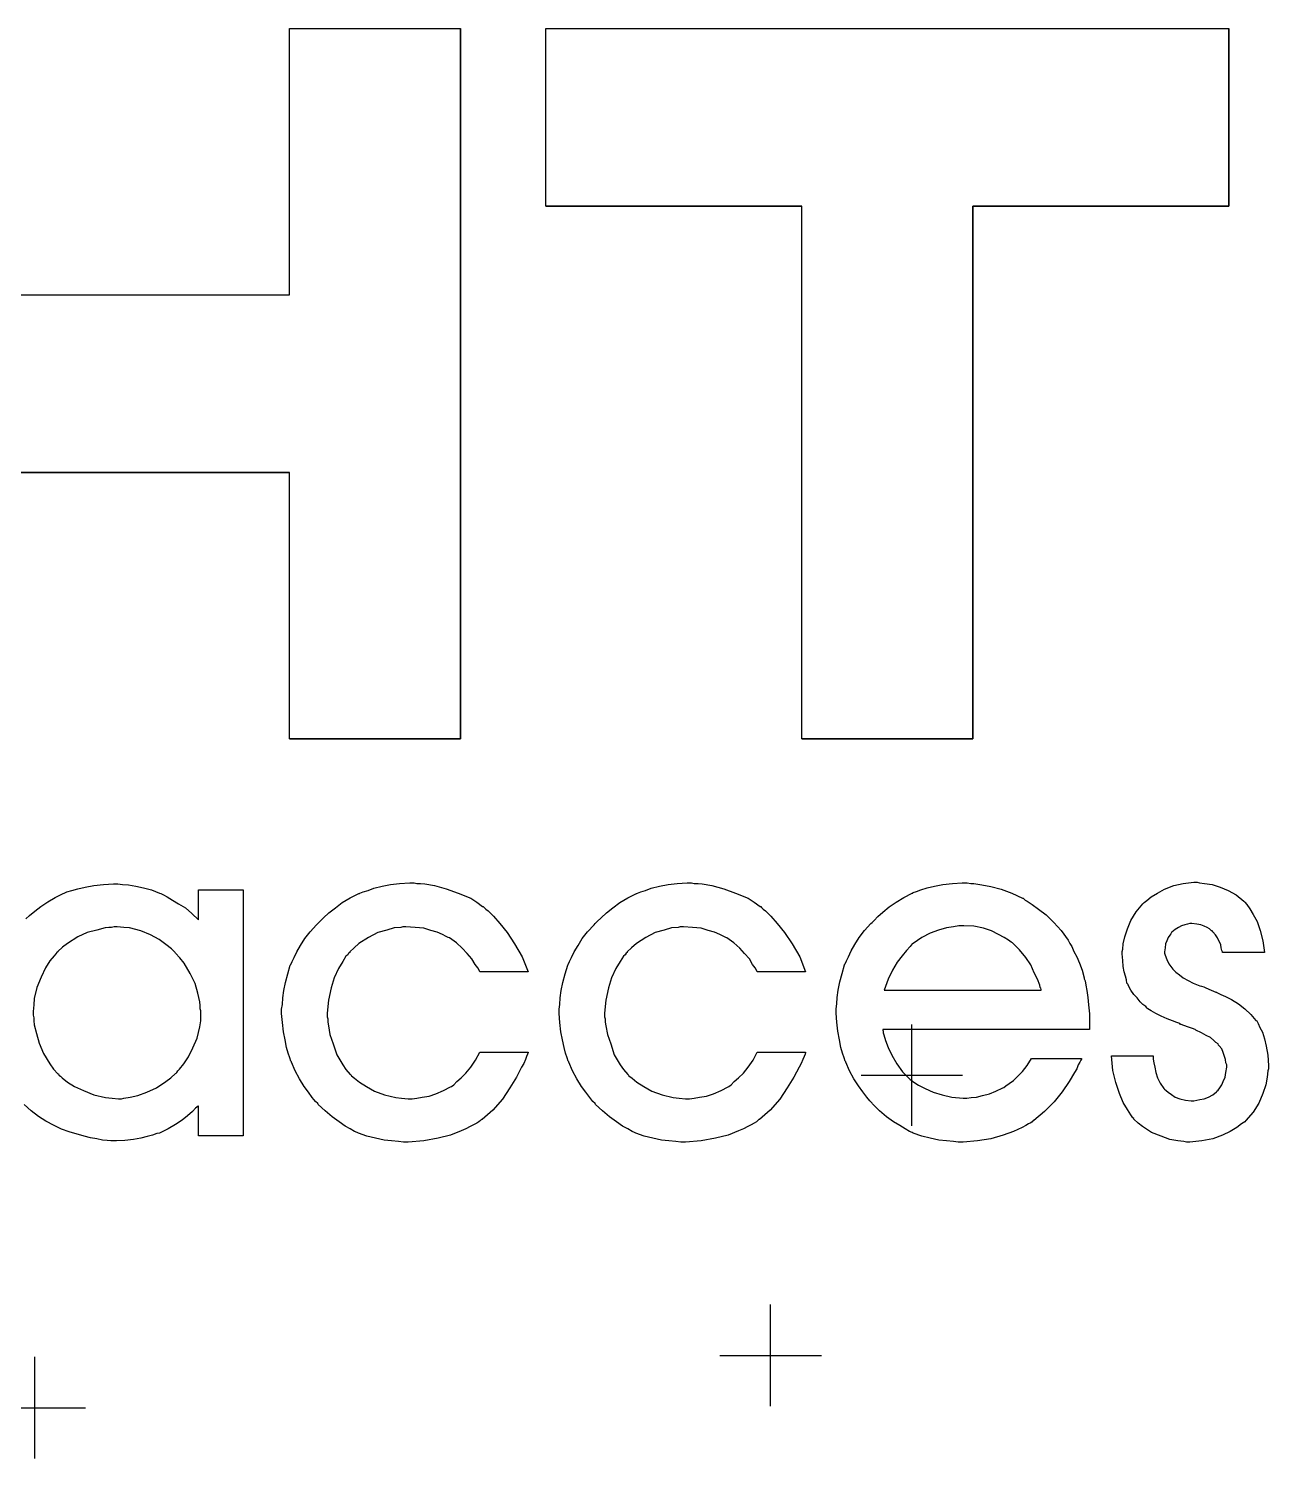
# Model space of a CAD drawing. Extents: x -69.4 to 29.6, y -21.9 to 37.7.
# Drawn here: x -50.26 to -44.76, y 15.57 to 21.91 of the extents above; entities that cross this region are included whole.
import ezdxf

# ---------------------------------------------------------------- set-up
doc = ezdxf.new("R2010")
doc.units = 0
doc.layers.add('gg1', color=1, linetype='CONTINUOUS')
doc.layers.add('gto', color=5, linetype='CONTINUOUS')

msp = doc.modelspace()

# ---------------------------------------------------------------- linework, layer by layer
at = {"layer": 'gg1', "color": 1}
for points in [[(-46.339093, 17.042034), (-46.339093, 17.492035)], [(-46.564093, 17.267035), (-46.114092, 17.267035)], [(-46.965094, 15.799032), (-46.965094, 16.249032)], [(-50.2271, 15.567031), (-50.2271, 16.017032)], [(-47.190094, 16.024032), (-46.740093, 16.024032)], [(-50.452101, 15.792032), (-50.0021, 15.792032)]]:
    msp.add_lwpolyline(points, dxfattribs=at)
at = {"layer": 'gto', "color": 5}
for points in [[(-48.340097, 20.727041), (-48.340097, 19.93904), (-48.340097, 18.758038), (-49.098098, 18.758038), (-49.098098, 19.93904), (-50.990102, 19.93904), (-50.990102, 18.758038), (-51.748103, 18.758038), (-51.748103, 19.93904), (-51.748103, 20.727041), (-51.748103, 21.908044), (-50.990102, 21.908044), (-50.990102, 20.727041), (-49.098098, 20.727041), (-49.098098, 21.908044), (-48.340097, 21.908044), (-48.340097, 20.727041)], [(-49.098098, 20.727041), (-49.098098, 21.908044)], [(-49.098098, 18.758038), (-48.340097, 18.758038), (-48.340097, 21.908044)], [(-49.098098, 21.908044), (-48.340097, 21.908044)], [(-49.098098, 20.727041), (-49.098098, 21.908044)], [(-48.340097, 20.727041), (-48.340097, 21.908044)], [(-44.93309, 21.121042), (-46.069092, 21.121042), (-46.069092, 18.758038), (-46.826094, 18.758038), (-46.826094, 21.121042), (-47.962096, 21.121042), (-47.962096, 21.908044), (-44.93309, 21.908044), (-44.93309, 21.121042)], [(-47.962096, 21.121042), (-47.962096, 21.908044)], [(-47.962096, 21.908044), (-44.93309, 21.908044)], [(-47.962096, 21.121042), (-47.962096, 21.908044)], [(-46.826094, 18.758038), (-46.069092, 18.758038), (-46.069092, 21.121042), (-44.93309, 21.121042), (-44.93309, 21.908044)], [(-44.93309, 21.121042), (-44.93309, 21.908044)], [(-47.962096, 21.121042), (-46.826094, 21.121042)], [(-46.826094, 18.758038), (-46.826094, 21.121042)], [(-46.826094, 18.758038), (-46.826094, 21.121042)], [(-46.069092, 18.758038), (-46.069092, 21.121042)], [(-50.990102, 20.727041), (-49.098098, 20.727041)], [(-48.340097, 19.93904), (-48.340097, 20.727041)], [(-51.748103, 18.758038), (-50.990102, 18.758038), (-50.990102, 19.93904), (-49.098098, 19.93904)], [(-49.098098, 18.758038), (-49.098098, 19.93904)], [(-49.098098, 18.758038), (-49.098098, 19.93904)], [(-48.340097, 18.758038), (-48.340097, 19.93904)], [(-49.8381, 18.112036), (-49.8121, 18.110036), (-49.7791, 18.105036), (-49.745099, 18.098036), (-49.710099, 18.088036), (-49.674099, 18.074036), (-49.669099, 18.072036), (-49.657099, 18.067036), (-49.641099, 18.058036), (-49.617099, 18.043036), (-49.591099, 18.027036), (-49.560099, 18.008036), (-49.532099, 17.984036), (-49.501099, 17.956036), (-49.501099, 18.088036), (-49.304099, 18.088036), (-49.304099, 16.998034), (-49.501099, 16.998034), (-49.501099, 17.131034), (-49.503099, 17.129034), (-49.515099, 17.120034), (-49.529099, 17.105034), (-49.551099, 17.086034), (-49.574099, 17.067034), (-49.603099, 17.048034), (-49.636099, 17.029034), (-49.669099, 17.013034), (-49.674099, 17.010034), (-49.686099, 17.008034), (-49.705099, 17.001034), (-49.729099, 16.994034), (-49.7571, 16.987034), (-49.7901, 16.982034), (-49.8281, 16.977034), (-49.8661, 16.975034), (-49.8901, 16.975034), (-49.9071, 16.977034), (-49.9281, 16.979034), (-49.9521, 16.984034), (-49.9801, 16.989034), (-50.0091, 16.996034), (-50.0751, 17.015034), (-50.1091, 17.027034), (-50.1421, 17.044034), (-50.1781, 17.063034), (-50.2111, 17.084034), (-50.2441, 17.108034), (-50.275101, 17.136034)], [(-50.268101, 17.960036), (-50.251101, 17.975036), (-50.2271, 17.994036), (-50.2011, 18.015036), (-50.1701, 18.036036), (-50.1371, 18.055036), (-50.1021, 18.072036), (-50.0971, 18.074036), (-50.0851, 18.079036), (-50.0641, 18.086036), (-50.0371, 18.093036), (-50.0041, 18.100036), (-49.9661, 18.108036), (-49.9231, 18.112036), (-49.8781, 18.115036), (-49.8591, 18.115036), (-49.8381, 18.112036)], [(-48.534097, 18.117036), (-48.517097, 18.117036), (-48.498097, 18.115036), (-48.456097, 18.108036), (-48.403097, 18.093036), (-48.351097, 18.074036), (-48.294097, 18.051036), (-48.268097, 18.034036), (-48.242096, 18.015036), (-48.240096, 18.015036), (-48.235096, 18.010036), (-48.228096, 18.003036), (-48.218096, 17.996036), (-48.194096, 17.972036), (-48.166096, 17.939036), (-48.133096, 17.899036), (-48.100096, 17.849036), (-48.066096, 17.792036), (-48.040096, 17.725035), (-48.254097, 17.725035), (-48.256097, 17.730035), (-48.263097, 17.742035), (-48.275097, 17.758036), (-48.290097, 17.782036), (-48.311097, 17.806036), (-48.332097, 17.830036), (-48.358097, 17.853036), (-48.389097, 17.875036), (-48.394097, 17.877036), (-48.403097, 17.882036), (-48.420097, 17.891036), (-48.444097, 17.901036), (-48.472097, 17.908036), (-48.503097, 17.918036), (-48.541097, 17.922036), (-48.582097, 17.925036), (-48.596097, 17.925036), (-48.605097, 17.922036), (-48.634097, 17.920036), (-48.667097, 17.910036), (-48.707097, 17.899036), (-48.748097, 17.877036), (-48.791098, 17.851036), (-48.812098, 17.832036), (-48.831098, 17.813036), (-48.831098, 17.811036), (-48.836098, 17.808036), (-48.840098, 17.801036), (-48.848098, 17.794036), (-48.862098, 17.770036), (-48.881098, 17.739035), (-48.900098, 17.699035), (-48.914098, 17.654035), (-48.926098, 17.599035), (-48.931098, 17.542035), (-48.931098, 17.540035), (-48.931098, 17.535035), (-48.931098, 17.526035), (-48.928098, 17.516035), (-48.928098, 17.502035), (-48.926098, 17.485035), (-48.919098, 17.447035), (-48.905098, 17.405035), (-48.888098, 17.357035), (-48.862098, 17.312035), (-48.848098, 17.291035), (-48.829098, 17.269035), (-48.826098, 17.269035), (-48.824098, 17.264035), (-48.810098, 17.253035), (-48.788098, 17.236034), (-48.757098, 17.217034), (-48.722097, 17.196034), (-48.677097, 17.179034), (-48.627097, 17.167034), (-48.601097, 17.165034), (-48.572097, 17.162034), (-48.555097, 17.162034), (-48.534097, 17.165034), (-48.510097, 17.169034), (-48.479097, 17.174034), (-48.449097, 17.184034), (-48.415097, 17.198034), (-48.384097, 17.215034), (-48.380097, 17.217034), (-48.370097, 17.224034), (-48.356097, 17.238034), (-48.337097, 17.255035), (-48.316097, 17.276035), (-48.294097, 17.302035), (-48.273097, 17.333035), (-48.254097, 17.369035), (-48.040096, 17.369035), (-48.040096, 17.367035), (-48.043096, 17.359035), (-48.047096, 17.350035), (-48.052096, 17.336035), (-48.059096, 17.319035), (-48.069096, 17.302035), (-48.092096, 17.257035), (-48.121096, 17.210034), (-48.154096, 17.160034), (-48.197096, 17.112034), (-48.244096, 17.070034), (-48.247096, 17.070034), (-48.251097, 17.065034), (-48.259097, 17.060034), (-48.268097, 17.053034), (-48.282097, 17.046034), (-48.297097, 17.039034), (-48.316097, 17.029034), (-48.337097, 17.020034), (-48.384097, 17.001034), (-48.439097, 16.987034), (-48.503097, 16.975034), (-48.572097, 16.970034), (-48.593097, 16.970034), (-48.615097, 16.972034), (-48.646097, 16.975034), (-48.679097, 16.979034), (-48.717097, 16.987034), (-48.755098, 16.996034), (-48.793098, 17.010034), (-48.798098, 17.013034), (-48.810098, 17.017034), (-48.829098, 17.029034), (-48.852098, 17.041034), (-48.878098, 17.060034), (-48.909098, 17.082034), (-48.940098, 17.108034), (-48.971098, 17.136034), (-48.973098, 17.141034), (-48.983098, 17.150034), (-48.997098, 17.167034), (-49.014098, 17.191034), (-49.033098, 17.217034), (-49.054098, 17.250035), (-49.073098, 17.286035), (-49.090098, 17.324035), (-49.090098, 17.326035), (-49.092098, 17.329035), (-49.097098, 17.343035), (-49.104098, 17.364035), (-49.111098, 17.390035), (-49.118098, 17.424035), (-49.125098, 17.459035), (-49.130098, 17.500035), (-49.133098, 17.540035), (-49.133098, 17.542035), (-49.133098, 17.545035), (-49.133098, 17.559035), (-49.130098, 17.580035), (-49.128098, 17.609035), (-49.123098, 17.642035), (-49.116098, 17.678035), (-49.106098, 17.716035), (-49.095098, 17.754036), (-49.092098, 17.758036), (-49.087098, 17.770036), (-49.078098, 17.789036), (-49.066098, 17.813036), (-49.049098, 17.842036), (-49.030098, 17.872036), (-49.007098, 17.903036), (-48.978098, 17.934036), (-48.973098, 17.939036), (-48.964098, 17.948036), (-48.947098, 17.965036), (-48.924098, 17.986036), (-48.895098, 18.008036), (-48.864098, 18.032036), (-48.829098, 18.053036), (-48.791098, 18.072036), (-48.788098, 18.072036), (-48.786098, 18.074036), (-48.772098, 18.079036), (-48.750098, 18.086036), (-48.724097, 18.096036), (-48.688097, 18.105036), (-48.650097, 18.112036), (-48.610097, 18.117036), (-48.565097, 18.119036), (-48.546097, 18.119036), (-48.534097, 18.117036)], [(-47.304095, 18.117036), (-47.287095, 18.117036), (-47.268095, 18.115036), (-47.226094, 18.108036), (-47.173094, 18.093036), (-47.121094, 18.074036), (-47.064094, 18.051036), (-47.038094, 18.034036), (-47.012094, 18.015036), (-47.009094, 18.015036), (-47.005094, 18.010036), (-46.998094, 18.003036), (-46.988094, 17.996036), (-46.964094, 17.972036), (-46.936094, 17.939036), (-46.903094, 17.899036), (-46.869094, 17.849036), (-46.836094, 17.792036), (-46.810094, 17.725035), (-47.024094, 17.725035), (-47.026094, 17.730035), (-47.033094, 17.742035), (-47.045094, 17.758036), (-47.059094, 17.782036), (-47.081094, 17.806036), (-47.102094, 17.830036), (-47.128094, 17.853036), (-47.159094, 17.875036), (-47.164094, 17.877036), (-47.173094, 17.882036), (-47.190094, 17.891036), (-47.214094, 17.901036), (-47.242094, 17.908036), (-47.273095, 17.918036), (-47.311095, 17.922036), (-47.351095, 17.925036), (-47.366095, 17.925036), (-47.375095, 17.922036), (-47.404095, 17.920036), (-47.437095, 17.910036), (-47.477095, 17.899036), (-47.518095, 17.877036), (-47.560095, 17.851036), (-47.582095, 17.832036), (-47.601095, 17.813036), (-47.601095, 17.811036), (-47.606095, 17.808036), (-47.610095, 17.801036), (-47.617095, 17.794036), (-47.632095, 17.770036), (-47.651095, 17.739035), (-47.670095, 17.699035), (-47.684095, 17.654035), (-47.696095, 17.599035), (-47.701095, 17.542035), (-47.701095, 17.540035), (-47.701095, 17.535035), (-47.701095, 17.526035), (-47.698095, 17.516035), (-47.698095, 17.502035), (-47.696095, 17.485035), (-47.689095, 17.447035), (-47.674095, 17.405035), (-47.658095, 17.357035), (-47.632095, 17.312035), (-47.617095, 17.291035), (-47.598095, 17.269035), (-47.596095, 17.269035), (-47.594095, 17.264035), (-47.579095, 17.253035), (-47.558095, 17.236034), (-47.527095, 17.217034), (-47.492095, 17.196034), (-47.446095, 17.179034), (-47.397095, 17.167034), (-47.370095, 17.165034), (-47.342095, 17.162034), (-47.325095, 17.162034), (-47.304095, 17.165034), (-47.280095, 17.169034), (-47.249094, 17.174034), (-47.218094, 17.184034), (-47.185094, 17.198034), (-47.154094, 17.215034), (-47.150094, 17.217034), (-47.140094, 17.224034), (-47.126094, 17.238034), (-47.107094, 17.255035), (-47.085094, 17.276035), (-47.064094, 17.302035), (-47.043094, 17.333035), (-47.024094, 17.369035), (-46.810094, 17.369035), (-46.810094, 17.367035), (-46.812094, 17.359035), (-46.817094, 17.350035), (-46.822094, 17.336035), (-46.829094, 17.319035), (-46.838094, 17.302035), (-46.862094, 17.257035), (-46.891094, 17.210034), (-46.924094, 17.160034), (-46.967094, 17.112034), (-47.014094, 17.070034), (-47.017094, 17.070034), (-47.021094, 17.065034), (-47.028094, 17.060034), (-47.038094, 17.053034), (-47.052094, 17.046034), (-47.066094, 17.039034), (-47.085094, 17.029034), (-47.107094, 17.020034), (-47.154094, 17.001034), (-47.209094, 16.987034), (-47.273095, 16.975034), (-47.342095, 16.970034), (-47.363095, 16.970034), (-47.385095, 16.972034), (-47.416095, 16.975034), (-47.449095, 16.979034), (-47.487095, 16.987034), (-47.525095, 16.996034), (-47.563095, 17.010034), (-47.568095, 17.013034), (-47.579095, 17.017034), (-47.598095, 17.029034), (-47.622095, 17.041034), (-47.648095, 17.060034), (-47.679095, 17.082034), (-47.710095, 17.108034), (-47.741095, 17.136034), (-47.743095, 17.141034), (-47.753096, 17.150034), (-47.767096, 17.167034), (-47.784096, 17.191034), (-47.803096, 17.217034), (-47.824096, 17.250035), (-47.843096, 17.286035), (-47.860096, 17.324035), (-47.860096, 17.326035), (-47.862096, 17.329035), (-47.867096, 17.343035), (-47.874096, 17.364035), (-47.881096, 17.390035), (-47.888096, 17.424035), (-47.895096, 17.459035), (-47.900096, 17.500035), (-47.902096, 17.540035), (-47.902096, 17.542035), (-47.902096, 17.545035), (-47.902096, 17.559035), (-47.900096, 17.580035), (-47.898096, 17.609035), (-47.893096, 17.642035), (-47.886096, 17.678035), (-47.876096, 17.716035), (-47.864096, 17.754036), (-47.862096, 17.758036), (-47.857096, 17.770036), (-47.848096, 17.789036), (-47.836096, 17.813036), (-47.819096, 17.842036), (-47.800096, 17.872036), (-47.777096, 17.903036), (-47.748095, 17.934036), (-47.743095, 17.939036), (-47.734095, 17.948036), (-47.717095, 17.965036), (-47.693095, 17.986036), (-47.665095, 18.008036), (-47.634095, 18.032036), (-47.598095, 18.053036), (-47.560095, 18.072036), (-47.558095, 18.072036), (-47.556095, 18.074036), (-47.541095, 18.079036), (-47.520095, 18.086036), (-47.494095, 18.096036), (-47.458095, 18.105036), (-47.420095, 18.112036), (-47.380095, 18.117036), (-47.335095, 18.119036), (-47.316095, 18.119036), (-47.304095, 18.117036)], [(-46.078092, 18.117036), (-46.064092, 18.117036), (-46.029092, 18.110036), (-45.988092, 18.103036), (-45.943092, 18.091036), (-45.896092, 18.074036), (-45.848092, 18.051036), (-45.846092, 18.051036), (-45.843092, 18.048036), (-45.836092, 18.043036), (-45.827092, 18.039036), (-45.805092, 18.024036), (-45.777092, 18.003036), (-45.744091, 17.977036), (-45.710091, 17.944036), (-45.677091, 17.908036), (-45.646091, 17.865036), (-45.644091, 17.863036), (-45.639091, 17.851036), (-45.630091, 17.837036), (-45.620091, 17.815036), (-45.608091, 17.792036), (-45.596091, 17.763036), (-45.584091, 17.732035), (-45.575091, 17.699035), (-45.575091, 17.694035), (-45.570091, 17.685035), (-45.568091, 17.666035), (-45.563091, 17.642035), (-45.558091, 17.611035), (-45.556091, 17.578035), (-45.551091, 17.538035), (-45.551091, 17.497035), (-45.551091, 17.469035), (-46.468093, 17.469035), (-46.468093, 17.466035), (-46.466093, 17.462035), (-46.466093, 17.454035), (-46.463093, 17.445035), (-46.456093, 17.421035), (-46.444093, 17.390035), (-46.428093, 17.355035), (-46.406093, 17.317035), (-46.380093, 17.281035), (-46.347093, 17.248034), (-46.342093, 17.245034), (-46.330093, 17.236034), (-46.309093, 17.222034), (-46.280093, 17.207034), (-46.245092, 17.191034), (-46.204092, 17.179034), (-46.162092, 17.169034), (-46.112092, 17.165034), (-46.095092, 17.165034), (-46.076092, 17.167034), (-46.052092, 17.169034), (-46.026092, 17.177034), (-45.995092, 17.184034), (-45.967092, 17.196034), (-45.936092, 17.210034), (-45.931092, 17.212034), (-45.922092, 17.219034), (-45.907092, 17.229034), (-45.888092, 17.243034), (-45.869092, 17.262035), (-45.848092, 17.283035), (-45.827092, 17.310035), (-45.808092, 17.340035), (-45.587091, 17.340035), (-45.587091, 17.338035), (-45.589091, 17.333035), (-45.594091, 17.324035), (-45.601091, 17.312035), (-45.608091, 17.295035), (-45.618091, 17.279035), (-45.641091, 17.238034), (-45.672091, 17.193034), (-45.708091, 17.148034), (-45.751092, 17.105034), (-45.798092, 17.065034), (-45.801092, 17.065034), (-45.805092, 17.060034), (-45.812092, 17.055034), (-45.822092, 17.051034), (-45.834092, 17.044034), (-45.850092, 17.034034), (-45.888092, 17.017034), (-45.934092, 17.001034), (-45.988092, 16.984034), (-46.048092, 16.975034), (-46.112092, 16.970034), (-46.133092, 16.970034), (-46.154092, 16.972034), (-46.185092, 16.975034), (-46.219092, 16.979034), (-46.257093, 16.987034), (-46.295093, 16.996034), (-46.333093, 17.010034), (-46.337093, 17.013034), (-46.349093, 17.017034), (-46.368093, 17.029034), (-46.392093, 17.044034), (-46.420093, 17.060034), (-46.451093, 17.082034), (-46.482093, 17.108034), (-46.513093, 17.139034), (-46.515093, 17.143034), (-46.525093, 17.153034), (-46.539093, 17.169034), (-46.556093, 17.193034), (-46.575093, 17.219034), (-46.596093, 17.250035), (-46.615093, 17.286035), (-46.632093, 17.324035), (-46.632093, 17.326035), (-46.634093, 17.329035), (-46.639093, 17.343035), (-46.646093, 17.364035), (-46.653093, 17.390035), (-46.660093, 17.424035), (-46.667093, 17.462035), (-46.672093, 17.502035), (-46.675093, 17.542035), (-46.675093, 17.545035), (-46.675093, 17.547035), (-46.675093, 17.561035), (-46.672093, 17.583035), (-46.670093, 17.611035), (-46.665093, 17.644035), (-46.658093, 17.680035), (-46.648093, 17.718035), (-46.637093, 17.756036), (-46.637093, 17.758036), (-46.634093, 17.761036), (-46.629093, 17.773036), (-46.620093, 17.792036), (-46.608093, 17.818036), (-46.591093, 17.846036), (-46.572093, 17.877036), (-46.549093, 17.908036), (-46.520093, 17.939036), (-46.515093, 17.944036), (-46.506093, 17.953036), (-46.489093, 17.970036), (-46.468093, 17.989036), (-46.439093, 18.013036), (-46.409093, 18.034036), (-46.375093, 18.055036), (-46.337093, 18.074036), (-46.335093, 18.074036), (-46.333093, 18.077036), (-46.318093, 18.081036), (-46.299093, 18.088036), (-46.271093, 18.098036), (-46.238092, 18.105036), (-46.202092, 18.112036), (-46.159092, 18.117036), (-46.116092, 18.119036), (-46.093092, 18.119036), (-46.078092, 18.117036)], [(-45.06409, 18.119036), (-45.04109, 18.117036), (-45.00709, 18.112036), (-44.97209, 18.100036), (-44.93609, 18.086036), (-44.90109, 18.067036), (-44.86709, 18.039036), (-44.86309, 18.034036), (-44.85309, 18.024036), (-44.84109, 18.005036), (-44.82509, 17.979036), (-44.80809, 17.948036), (-44.79409, 17.908036), (-44.78209, 17.863036), (-44.77509, 17.811036), (-44.96209, 17.811036), (-44.96209, 17.813036), (-44.96509, 17.820036), (-44.96709, 17.832036), (-44.96909, 17.844036), (-44.98409, 17.875036), (-44.99309, 17.889036), (-45.00509, 17.903036), (-45.00709, 17.906036), (-45.01209, 17.908036), (-45.01909, 17.915036), (-45.02909, 17.922036), (-45.04309, 17.927036), (-45.05709, 17.934036), (-45.07609, 17.937036), (-45.09809, 17.939036), (-45.10709, 17.939036), (-45.11709, 17.937036), (-45.12909, 17.934036), (-45.14309, 17.929036), (-45.15709, 17.922036), (-45.17109, 17.913036), (-45.18609, 17.901036), (-45.18809, 17.899036), (-45.19009, 17.894036), (-45.19509, 17.887036), (-45.20209, 17.877036), (-45.20909, 17.863036), (-45.21409, 17.849036), (-45.21609, 17.832036), (-45.21909, 17.813036), (-45.21909, 17.808036), (-45.21609, 17.799036), (-45.20909, 17.780036), (-45.20009, 17.761036), (-45.18109, 17.737035), (-45.16909, 17.723035), (-45.15209, 17.711035), (-45.13609, 17.699035), (-45.11409, 17.687035), (-45.09109, 17.675035), (-45.06209, 17.663035), (-45.06009, 17.663035), (-45.05509, 17.661035), (-45.04509, 17.659035), (-45.03609, 17.654035), (-45.01209, 17.644035), (-44.99109, 17.635035), (-44.98809, 17.635035), (-44.98609, 17.633035), (-44.96909, 17.625035), (-44.94809, 17.616035), (-44.92209, 17.602035), (-44.89109, 17.583035), (-44.86309, 17.561035), (-44.83609, 17.535035), (-44.81309, 17.509035), (-44.81009, 17.507035), (-44.80309, 17.495035), (-44.79609, 17.478035), (-44.78409, 17.457035), (-44.77509, 17.428035), (-44.76809, 17.395035), (-44.76009, 17.355035), (-44.75809, 17.310035), (-44.75809, 17.307035), (-44.75809, 17.302035), (-44.75809, 17.295035), (-44.76009, 17.286035), (-44.76309, 17.257035), (-44.77009, 17.224034), (-44.78209, 17.186034), (-44.80109, 17.143034), (-44.82509, 17.103034), (-44.85809, 17.065034), (-44.86309, 17.060034), (-44.87709, 17.051034), (-44.89809, 17.034034), (-44.92709, 17.017034), (-44.96209, 17.001034), (-45.00509, 16.984034), (-45.05309, 16.975034), (-45.10709, 16.970034), (-45.12109, 16.970034), (-45.13309, 16.972034), (-45.15909, 16.975034), (-45.19509, 16.982034), (-45.23309, 16.996034), (-45.276091, 17.013034), (-45.316091, 17.039034), (-45.335091, 17.053034), (-45.354091, 17.072034), (-45.354091, 17.074034), (-45.359091, 17.077034), (-45.368091, 17.091034), (-45.383091, 17.115034), (-45.402091, 17.146034), (-45.418091, 17.186034), (-45.435091, 17.234034), (-45.447091, 17.288035), (-45.454091, 17.352035), (-45.269091, 17.352035), (-45.269091, 17.348035), (-45.269091, 17.338035), (-45.266091, 17.321035), (-45.262091, 17.302035), (-45.257091, 17.279035), (-45.250091, 17.255035), (-45.23809, 17.231034), (-45.22109, 17.207034), (-45.21909, 17.205034), (-45.21209, 17.198034), (-45.20209, 17.191034), (-45.18809, 17.181034), (-45.17109, 17.169034), (-45.15009, 17.162034), (-45.12609, 17.155034), (-45.10009, 17.153034), (-45.08809, 17.153034), (-45.07609, 17.155034), (-45.06209, 17.158034), (-45.04309, 17.162034), (-45.02409, 17.169034), (-45.00509, 17.179034), (-44.98809, 17.193034), (-44.98609, 17.196034), (-44.98109, 17.200034), (-44.97409, 17.210034), (-44.96509, 17.224034), (-44.95809, 17.238034), (-44.95009, 17.257035), (-44.94609, 17.279035), (-44.94309, 17.302035), (-44.94309, 17.305035), (-44.94309, 17.312035), (-44.94609, 17.321035), (-44.94809, 17.336035), (-44.95809, 17.367035), (-44.96509, 17.383035), (-44.97709, 17.397035), (-44.97909, 17.400035), (-44.98109, 17.405035), (-44.99109, 17.412035), (-45.00009, 17.421035), (-45.01509, 17.433035), (-45.03409, 17.443035), (-45.05509, 17.454035), (-45.07909, 17.466035), (-45.08309, 17.469035), (-45.09509, 17.473035), (-45.11709, 17.481035), (-45.14509, 17.492035), (-45.14709, 17.492035), (-45.15009, 17.495035), (-45.16409, 17.500035), (-45.18309, 17.507035), (-45.20709, 17.516035), (-45.23309, 17.528035), (-45.257091, 17.540035), (-45.278091, 17.552035), (-45.292091, 17.561035), (-45.295091, 17.564035), (-45.302091, 17.571035), (-45.314091, 17.580035), (-45.326091, 17.592035), (-45.340091, 17.609035), (-45.354091, 17.625035), (-45.368091, 17.644035), (-45.380091, 17.666035), (-45.380091, 17.668035), (-45.385091, 17.675035), (-45.387091, 17.690035), (-45.392091, 17.706035), (-45.397091, 17.725035), (-45.402091, 17.749035), (-45.404091, 17.775036), (-45.406091, 17.804036), (-45.406091, 17.806036), (-45.406091, 17.808036), (-45.406091, 17.815036), (-45.404091, 17.825036), (-45.402091, 17.849036), (-45.394091, 17.880036), (-45.383091, 17.915036), (-45.368091, 17.953036), (-45.345091, 17.991036), (-45.314091, 18.027036), (-45.309091, 18.032036), (-45.297091, 18.041036), (-45.278091, 18.058036), (-45.250091, 18.074036), (-45.21909, 18.091036), (-45.17809, 18.108036), (-45.13609, 18.117036), (-45.08809, 18.122036), (-45.07409, 18.122036), (-45.06409, 18.119036)], [(-49.8621, 17.925036), (-49.8761, 17.925036), (-49.8881, 17.922036), (-49.9001, 17.922036), (-49.9161, 17.920036), (-49.9521, 17.910036), (-49.9951, 17.899036), (-50.0371, 17.880036), (-50.0831, 17.851036), (-50.1041, 17.834036), (-50.1251, 17.815036), (-50.1251, 17.813036), (-50.1301, 17.811036), (-50.1351, 17.804036), (-50.1421, 17.796036), (-50.1611, 17.773036), (-50.1801, 17.742035), (-50.1991, 17.701035), (-50.2181, 17.656035), (-50.2301, 17.606035), (-50.2321, 17.578035), (-50.2351, 17.549035), (-50.2351, 17.547035), (-50.2351, 17.542035), (-50.2351, 17.533035), (-50.2321, 17.521035), (-50.2321, 17.507035), (-50.2301, 17.490035), (-50.2201, 17.452035), (-50.2081, 17.409035), (-50.1891, 17.362035), (-50.1611, 17.317035), (-50.1441, 17.293035), (-50.1251, 17.272035), (-50.1231, 17.272035), (-50.1211, 17.267035), (-50.1131, 17.262035), (-50.1061, 17.255035), (-50.0831, 17.236034), (-50.0521, 17.217034), (-50.0111, 17.198034), (-49.9661, 17.179034), (-49.9141, 17.167034), (-49.8851, 17.165034), (-49.8571, 17.162034), (-49.8431, 17.162034), (-49.8331, 17.165034), (-49.8051, 17.169034), (-49.7711, 17.177034), (-49.731099, 17.191034), (-49.688099, 17.210034), (-49.646099, 17.238034), (-49.624099, 17.255035), (-49.603099, 17.274035), (-49.600099, 17.276035), (-49.598099, 17.279035), (-49.593099, 17.286035), (-49.586099, 17.293035), (-49.567099, 17.317035), (-49.546099, 17.348035), (-49.527099, 17.388035), (-49.508099, 17.431035), (-49.496099, 17.481035), (-49.491099, 17.507035), (-49.491099, 17.535035), (-49.491099, 17.538035), (-49.491099, 17.542035), (-49.491099, 17.552035), (-49.494099, 17.561035), (-49.494099, 17.576035), (-49.496099, 17.592035), (-49.505099, 17.630035), (-49.517099, 17.673035), (-49.539099, 17.718035), (-49.565099, 17.763036), (-49.584099, 17.787036), (-49.603099, 17.808036), (-49.605099, 17.811036), (-49.608099, 17.813036), (-49.622099, 17.827036), (-49.646099, 17.846036), (-49.676099, 17.868036), (-49.714099, 17.889036), (-49.7571, 17.906036), (-49.8071, 17.920036), (-49.8331, 17.922036), (-49.8621, 17.925036)], [(-46.109092, 17.929036), (-46.131092, 17.929036), (-46.154092, 17.925036), (-46.185092, 17.920036), (-46.221092, 17.910036), (-46.257093, 17.896036), (-46.295093, 17.877036), (-46.333093, 17.851036), (-46.337093, 17.849036), (-46.347093, 17.837036), (-46.363093, 17.820036), (-46.382093, 17.796036), (-46.404093, 17.768036), (-46.425093, 17.732035), (-46.444093, 17.692035), (-46.461093, 17.644035), (-45.765092, 17.644035), (-45.765092, 17.647035), (-45.767092, 17.652035), (-45.770092, 17.656035), (-45.772092, 17.666035), (-45.782092, 17.692035), (-45.796092, 17.720035), (-45.812092, 17.756036), (-45.834092, 17.789036), (-45.862092, 17.823036), (-45.893092, 17.853036), (-45.898092, 17.856036), (-45.910092, 17.865036), (-45.929092, 17.877036), (-45.955092, 17.891036), (-45.986092, 17.906036), (-46.021092, 17.918036), (-46.064092, 17.927036), (-46.109092, 17.929036)]]:
    msp.add_lwpolyline(points, dxfattribs=at)

doc.saveas('drawing.dxf')
